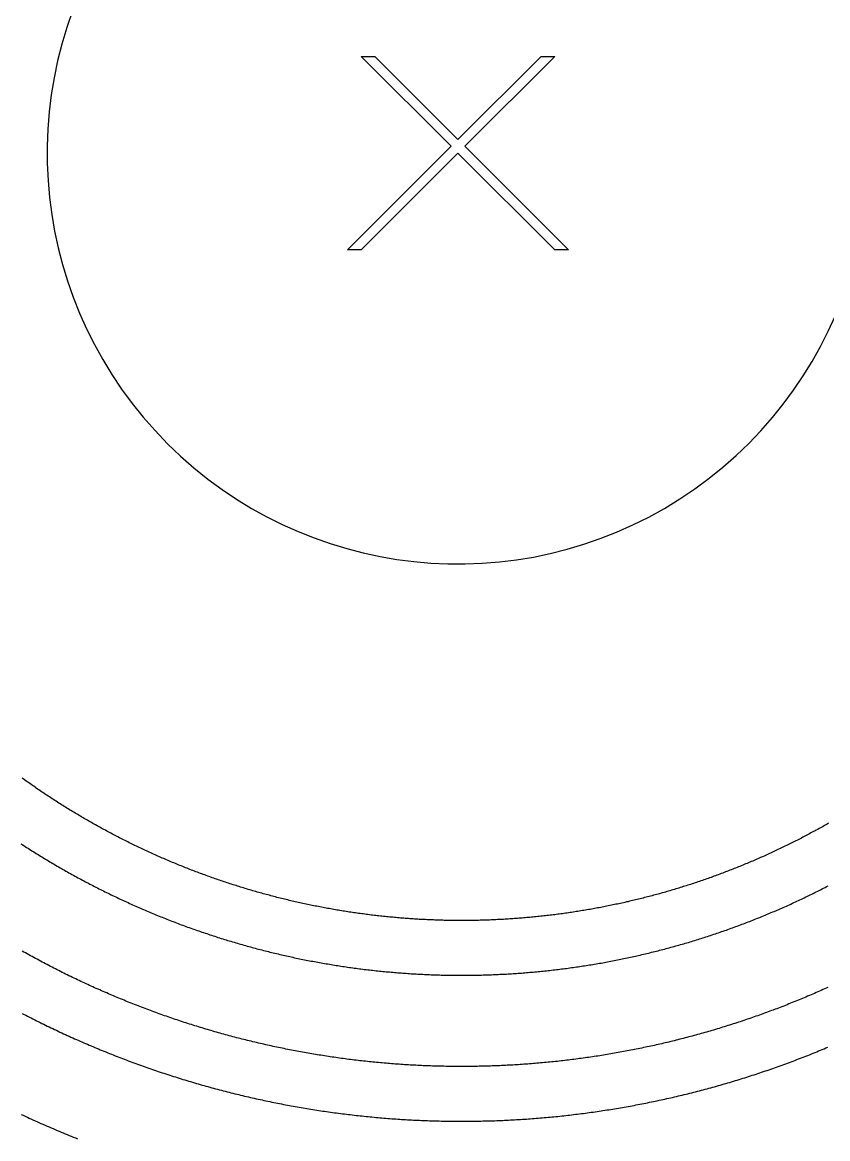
# Model space of a CAD drawing. Header units: inches. Extents: x -43479 to 56521, y -44741 to 59530.
# Drawn here: x 2734 to 4498, y 37058 to 39505 of the extents above; entities that cross this region are included whole.
import ezdxf

# ---------------------------------------------------------------- set-up
doc = ezdxf.new("R2010")
doc.units = ezdxf.units.IN
doc.header["$MEASUREMENT"] = 0

# ---------------------------------------------------------------- blocks, each defined once
blk = doc.blocks.new('kanishk_spiralEditV1')
for points in [[(1733.9, 3267.3), (1737.8, 3269.3), (1741.7, 3271.3), (1745.6, 3273.3), (1749.5, 3275.3), (1753.5, 3277.3), (1757.4, 3279.3), (1761.3, 3281.3), (1765.2, 3283.2), (1769.1, 3285.2), (1773.1, 3287.2), (1777, 3289.1), (1780.9, 3291), (1784.9, 3293), (1788.8, 3294.9), (1792.8, 3296.8), (1796.7, 3298.7), (1800.7, 3300.6), (1804.7, 3302.5), (1808.6, 3304.3), (1812.6, 3306.2), (1816.6, 3308.1), (1820.5, 3309.9), (1824.5, 3311.7), (1828.5, 3313.6), (1832.5, 3315.4), (1836.5, 3317.2), (1840.5, 3319), (1844.5, 3320.8), (1848.5, 3322.6), (1852.5, 3324.4), (1856.5, 3326.2), (1860.5, 3327.9), (1864.5, 3329.7), (1868.5, 3331.4), (1872.6, 3333.2), (1876.6, 3334.9), (1880.6, 3336.6), (1884.6, 3338.4), (1888.7, 3340.1), (1892.7, 3341.8), (1896.8, 3343.4), (1900.8, 3345.1), (1904.9, 3346.8), (1908.9, 3348.5), (1913, 3350.1), (1917, 3351.8), (1921.1, 3353.4), (1925.2, 3355), (1929.2, 3356.6), (1933.3, 3358.3), (1937.4, 3359.9), (1941.5, 3361.4), (1945.5, 3363), (1949.6, 3364.6), (1953.7, 3366.2), (1957.8, 3367.7), (1961.9, 3369.3), (1966, 3370.8), (1970.1, 3372.4), (1974.2, 3373.9), (1978.3, 3375.4), (1982.4, 3376.9), (1986.5, 3378.4), (1990.6, 3379.9), (1994.8, 3381.4), (1998.9, 3382.9), (2003, 3384.3), (2007.1, 3385.8), (2011.3, 3387.2), (2015.4, 3388.7), (2019.5, 3390.1), (2023.7, 3391.5), (2027.8, 3392.9), (2031.9, 3394.3), (2036.1, 3395.7), (2040.2, 3397.1), (2044.4, 3398.5), (2048.5, 3399.8), (2052.7, 3401.2), (2056.9, 3402.6), (2061, 3403.9), (2065.2, 3405.2), (2069.4, 3406.5), (2073.5, 3407.9), (2077.7, 3409.2), (2081.9, 3410.5), (2086, 3411.8), (2090.2, 3413), (2094.4, 3414.3), (2098.6, 3415.6), (2102.8, 3416.8), (2107, 3418.1), (2111.2, 3419.3), (2115.4, 3420.5), (2119.6, 3421.7), (2123.8, 3423), (2128, 3424.2), (2132.2, 3425.3), (2136.4, 3426.5), (2140.6, 3427.7), (2144.8, 3428.9), (2149, 3430), (2153.2, 3431.2), (2157.4, 3432.3), (2161.6, 3433.4), (2165.9, 3434.6), (2170.1, 3435.7), (2174.3, 3436.8), (2178.5, 3437.9), (2182.8, 3438.9), (2187, 3440), (2191.2, 3441.1), (2195.5, 3442.1), (2199.7, 3443.2), (2203.9, 3444.2), (2208.2, 3445.3), (2212.4, 3446.3), (2216.7, 3447.3), (2220.9, 3448.3), (2225.2, 3449.3), (2229.4, 3450.3), (2233.7, 3451.3), (2237.9, 3452.2), (2242.2, 3453.2), (2246.4, 3454.1), (2250.7, 3455.1), (2255, 3456), (2259.2, 3456.9), (2263.5, 3457.8), (2267.8, 3458.8), (2272, 3459.6), (2276.3, 3460.5), (2280.6, 3461.4), (2284.8, 3462.3), (2289.1, 3463.1), (2293.4, 3464), (2297.7, 3464.8), (2301.9, 3465.7), (2306.2, 3466.5), (2310.5, 3467.3), (2314.8, 3468.1), (2319.1, 3468.9), (2323.4, 3469.7), (2327.7, 3470.5), (2331.9, 3471.2), (2336.2, 3472), (2340.5, 3472.8), (2344.8, 3473.5), (2349.1, 3474.2), (2353.4, 3475), (2357.7, 3475.7), (2362, 3476.4), (2366.3, 3477.1), (2370.6, 3477.8), (2374.9, 3478.5), (2379.2, 3479.1), (2383.5, 3479.8), (2387.8, 3480.4), (2392.1, 3481.1), (2396.4, 3481.7), (2400.8, 3482.3), (2405.1, 3483), (2409.4, 3483.6), (2413.7, 3484.2), (2418, 3484.8), (2422.3, 3485.3), (2426.6, 3485.9), (2431, 3486.5), (2435.3, 3487), (2439.6, 3487.6), (2443.9, 3488.1), (2448.2, 3488.6), (2452.5, 3489.1), (2456.9, 3489.6), (2461.2, 3490.1), (2465.5, 3490.6), (2469.8, 3491.1), (2474.2, 3491.6), (2478.5, 3492), (2482.8, 3492.5), (2487.1, 3492.9), (2491.5, 3493.4), (2495.8, 3493.8), (2500.1, 3494.2), (2504.5, 3494.6), (2508.8, 3495), (2513.1, 3495.4), (2517.5, 3495.8), (2521.8, 3496.2), (2526.1, 3496.5), (2530.5, 3496.9), (2534.8, 3497.2), (2539.1, 3497.6), (2543.5, 3497.9), (2547.8, 3498.2), (2552.1, 3498.5), (2556.5, 3498.8), (2560.8, 3499.1), (2565.1, 3499.4), (2569.5, 3499.6), (2573.8, 3499.9), (2578.2, 3500.2), (2582.5, 3500.4), (2586.8, 3500.6), (2591.2, 3500.9), (2595.5, 3501.1), (2599.9, 3501.3), (2604.2, 3501.5), (2608.5, 3501.7), (2612.9, 3501.9), (2617.2, 3502), (2621.6, 3502.2), (2625.9, 3502.3), (2630.2, 3502.5), (2634.6, 3502.6), (2638.9, 3502.7), (2643.3, 3502.9), (2647.6, 3503), (2651.9, 3503.1), (2656.3, 3503.2), (2660.6, 3503.2), (2665, 3503.3), (2669.3, 3503.4), (2673.6, 3503.4), (2678, 3503.5), (2682.3, 3503.5), (2686.7, 3503.5), (2691, 3503.5), (2695.3, 3503.5), (2699.7, 3503.5), (2704, 3503.5), (2708.4, 3503.5), (2712.7, 3503.5), (2717, 3503.4), (2721.4, 3503.4), (2725.7, 3503.3), (2730, 3503.3), (2734.4, 3503.2), (2738.7, 3503.1), (2743.1, 3503), (2747.4, 3502.9), (2751.7, 3502.8), (2756.1, 3502.7), (2760.4, 3502.6), (2764.7, 3502.4), (2769.1, 3502.3), (2773.4, 3502.1), (2777.7, 3501.9), (2782.1, 3501.8), (2786.4, 3501.6), (2790.7, 3501.4), (2795, 3501.2), (2799.4, 3501), (2803.7, 3500.8), (2808, 3500.5), (2812.4, 3500.3), (2816.7, 3500), (2821, 3499.8), (2825.3, 3499.5), (2829.7, 3499.3), (2834, 3499), (2838.3, 3498.7), (2842.6, 3498.4), (2846.9, 3498.1), (2851.3, 3497.7), (2855.6, 3497.4), (2859.9, 3497.1), (2864.2, 3496.7), (2868.5, 3496.4), (2872.8, 3496), (2877.2, 3495.6), (2881.5, 3495.3), (2885.8, 3494.9), (2890.1, 3494.5), (2894.4, 3494.1), (2898.7, 3493.6), (2903, 3493.2), (2907.3, 3492.8), (2911.6, 3492.3), (2915.9, 3491.9), (2920.2, 3491.4), (2924.5, 3490.9), (2928.8, 3490.4), (2933.1, 3490), (2937.4, 3489.5), (2941.7, 3489), (2946, 3488.4), (2950.3, 3487.9), (2954.6, 3487.4), (2958.9, 3486.8), (2963.2, 3486.3), (2967.5, 3485.7), (2971.8, 3485.1), (2976.1, 3484.6), (2980.4, 3484), (2984.6, 3483.4), (2988.9, 3482.8), (2993.2, 3482.1), (2997.5, 3481.5), (3001.8, 3480.9), (3006, 3480.2), (3010.3, 3479.6), (3014.6, 3478.9), (3018.8, 3478.3), (3023.1, 3477.6), (3027.4, 3476.9), (3031.6, 3476.2), (3035.9, 3475.5), (3040.2, 3474.8), (3044.4, 3474.1), (3048.7, 3473.3), (3052.9, 3472.6), (3057.2, 3471.8), (3061.5, 3471.1), (3065.7, 3470.3), (3070, 3469.5), (3074.2, 3468.7), (3078.4, 3467.9), (3082.7, 3467.1), (3086.9, 3466.3), (3091.2, 3465.5), (3095.4, 3464.7), (3099.7, 3463.8), (3103.9, 3463), (3108.1, 3462.1), (3112.3, 3461.3), (3116.6, 3460.4), (3120.8, 3459.5), (3125, 3458.6), (3129.2, 3457.7), (3133.5, 3456.8), (3137.7, 3455.9), (3141.9, 3455), (3146.1, 3454), (3150.3, 3453.1), (3154.5, 3452.1), (3158.7, 3451.2), (3162.9, 3450.2), (3167.1, 3449.2), (3171.3, 3448.2), (3175.5, 3447.2), (3179.7, 3446.2), (3183.9, 3445.2), (3188.1, 3444.2), (3192.3, 3443.2), (3196.5, 3442.1), (3200.7, 3441.1), (3204.9, 3440), (3209, 3439), (3213.2, 3437.9), (3217.4, 3436.8), (3221.6, 3435.7), (3225.7, 3434.6), (3229.9, 3433.5), (3234.1, 3432.4), (3238.2, 3431.3), (3242.4, 3430.1), (3246.5, 3429), (3250.7, 3427.8), (3254.8, 3426.7), (3259, 3425.5), (3263.1, 3424.3), (3267.3, 3423.1), (3271.4, 3421.9), (3275.6, 3420.7), (3279.7, 3419.5), (3283.8, 3418.3), (3288, 3417.1), (3292.1, 3415.8), (3296.2, 3414.6), (3300.3, 3413.3), (3304.4, 3412), (3308.6, 3410.8), (3312.7, 3409.5), (3316.8, 3408.2), (3320.9, 3406.9), (3325, 3405.6), (3329.1, 3404.3), (3333.2, 3402.9), (3337.3, 3401.6), (3341.4, 3400.3), (3345.5, 3398.9), (3349.5, 3397.6), (3353.6, 3396.2), (3357.7, 3394.8), (3361.8, 3393.4), (3365.8, 3392), (3369.9, 3390.6), (3374, 3389.2), (3378, 3387.8), (3382.1, 3386.4), (3386.2, 3385), (3390.2, 3383.5), (3394.3, 3382.1), (3398.3, 3380.6), (3402.4, 3379.1), (3406.4, 3377.6), (3410.4, 3376.2), (3414.5, 3374.7), (3418.5, 3373.2), (3422.5, 3371.7), (3426.6, 3370.1), (3430.6, 3368.6), (3434.6, 3367.1), (3438.6, 3365.5), (3442.6, 3364), (3446.6, 3362.4), (3450.6, 3360.9), (3454.6, 3359.3), (3458.6, 3357.7), (3462.6, 3356.1), (3466.6, 3354.5), (3470.6, 3352.9), (3474.6, 3351.3), (3478.5, 3349.6), (3482.5, 3348), (3486.5, 3346.4), (3490.5, 3344.7), (3494.4, 3343), (3498.4, 3341.4)], [(1731, 2895.3), (1734.1, 2897.4), (1737.2, 2899.4), (1740.4, 2901.4), (1743.5, 2903.4), (1746.7, 2905.5), (1749.8, 2907.5), (1753, 2909.5), (1756.1, 2911.4), (1759.3, 2913.4), (1762.4, 2915.4), (1765.6, 2917.4), (1768.8, 2919.3), (1771.9, 2921.3), (1775.1, 2923.2), (1778.3, 2925.2), (1781.5, 2927.1), (1784.7, 2929.1), (1787.9, 2931), (1791.1, 2932.9), (1794.3, 2934.8), (1797.5, 2936.7), (1800.7, 2938.6), (1803.9, 2940.5), (1807.1, 2942.4), (1810.3, 2944.3), (1813.5, 2946.1), (1816.8, 2948), (1820, 2949.8), (1823.2, 2951.7), (1826.5, 2953.5), (1829.7, 2955.4), (1833, 2957.2), (1836.2, 2959), (1839.5, 2960.8), (1842.7, 2962.6), (1846, 2964.4), (1849.2, 2966.2), (1852.5, 2968), (1855.8, 2969.8), (1859.1, 2971.6), (1862.3, 2973.3), (1865.6, 2975.1), (1868.9, 2976.8), (1872.2, 2978.6), (1875.5, 2980.3), (1878.8, 2982), (1882.1, 2983.8), (1885.4, 2985.5), (1888.7, 2987.2), (1892, 2988.9), (1895.3, 2990.6), (1898.6, 2992.3), (1901.9, 2994), (1905.3, 2995.6), (1908.6, 2997.3), (1911.9, 2999), (1915.2, 3000.6), (1918.6, 3002.2), (1921.9, 3003.9), (1925.3, 3005.5), (1928.6, 3007.1), (1931.9, 3008.8), (1935.3, 3010.4), (1938.7, 3012), (1942, 3013.6), (1945.4, 3015.2), (1948.7, 3016.7), (1952.1, 3018.3), (1955.5, 3019.9), (1958.8, 3021.4), (1962.2, 3023), (1965.6, 3024.5), (1969, 3026.1), (1972.4, 3027.6), (1975.8, 3029.1), (1979.1, 3030.6), (1982.5, 3032.2), (1985.9, 3033.7), (1989.3, 3035.1), (1992.7, 3036.6), (1996.1, 3038.1), (1999.6, 3039.6), (2003, 3041.1), (2006.4, 3042.5), (2009.8, 3044), (2013.2, 3045.4), (2016.6, 3046.8), (2020.1, 3048.3), (2023.5, 3049.7), (2026.9, 3051.1), (2030.4, 3052.5), (2033.8, 3053.9), (2037.2, 3055.3), (2040.7, 3056.7), (2044.1, 3058.1), (2047.6, 3059.5), (2051, 3060.8), (2054.5, 3062.2), (2057.9, 3063.5), (2061.4, 3064.9), (2064.8, 3066.2), (2068.3, 3067.5), (2071.8, 3068.8), (2075.2, 3070.2), (2078.7, 3071.5), (2082.2, 3072.8), (2085.7, 3074.1), (2089.1, 3075.3), (2092.6, 3076.6), (2096.1, 3077.9), (2099.6, 3079.1), (2103.1, 3080.4), (2106.6, 3081.6), (2110.1, 3082.9), (2113.6, 3084.1), (2117.1, 3085.3), (2120.6, 3086.6), (2124.1, 3087.8), (2127.6, 3089), (2131.1, 3090.2), (2134.6, 3091.3), (2138.1, 3092.5), (2141.6, 3093.7), (2145.1, 3094.9), (2148.6, 3096), (2152.2, 3097.2), (2155.7, 3098.3), (2159.2, 3099.4), (2162.7, 3100.6), (2166.3, 3101.7), (2169.8, 3102.8), (2173.3, 3103.9), (2176.9, 3105), (2180.4, 3106.1), (2183.9, 3107.2), (2187.5, 3108.3), (2191, 3109.3), (2194.6, 3110.4), (2198.1, 3111.4), (2201.7, 3112.5), (2205.2, 3113.5), (2208.8, 3114.6), (2212.3, 3115.6), (2215.9, 3116.6), (2219.4, 3117.6), (2223, 3118.6), (2226.6, 3119.6), (2230.1, 3120.6), (2233.7, 3121.6), (2237.3, 3122.5), (2240.8, 3123.5), (2244.4, 3124.4), (2248, 3125.4), (2251.6, 3126.3), (2255.1, 3127.3), (2258.7, 3128.2), (2262.3, 3129.1), (2265.9, 3130), (2269.5, 3130.9), (2273.1, 3131.8), (2276.6, 3132.7), (2280.2, 3133.6), (2283.8, 3134.4), (2287.4, 3135.3), (2291, 3136.2), (2294.6, 3137), (2298.2, 3137.9), (2301.8, 3138.7), (2305.4, 3139.5), (2309, 3140.3), (2312.6, 3141.1), (2316.2, 3142), (2319.8, 3142.7), (2323.4, 3143.5), (2327, 3144.3), (2330.6, 3145.1), (2334.3, 3145.9), (2337.9, 3146.6), (2341.5, 3147.4), (2345.1, 3148.1), (2348.7, 3148.8), (2352.3, 3149.6), (2356, 3150.3), (2359.6, 3151), (2363.2, 3151.7), (2366.8, 3152.4), (2370.4, 3153.1), (2374.1, 3153.8), (2377.7, 3154.4), (2381.3, 3155.1), (2385, 3155.8), (2388.6, 3156.4), (2392.2, 3157.1), (2395.9, 3157.7), (2399.5, 3158.3), (2403.1, 3158.9), (2406.8, 3159.6), (2410.4, 3160.2), (2414, 3160.8), (2417.7, 3161.4), (2421.3, 3161.9), (2425, 3162.5), (2428.6, 3163.1), (2432.2, 3163.6), (2435.9, 3164.2), (2439.5, 3164.7), (2443.2, 3165.3), (2446.8, 3165.8), (2450.5, 3166.3), (2454.1, 3166.8), (2457.8, 3167.3), (2461.4, 3167.8), (2465.1, 3168.3), (2468.7, 3168.8), (2472.4, 3169.3), (2476, 3169.7), (2479.7, 3170.2), (2483.3, 3170.7), (2487, 3171.1), (2490.7, 3171.5), (2494.3, 3172), (2498, 3172.4), (2501.6, 3172.8), (2505.3, 3173.2), (2508.9, 3173.6), (2512.6, 3174), (2516.3, 3174.4), (2519.9, 3174.7), (2523.6, 3175.1), (2527.3, 3175.5), (2530.9, 3175.8), (2534.6, 3176.2), (2538.2, 3176.5), (2541.9, 3176.8), (2545.6, 3177.1), (2549.2, 3177.5), (2552.9, 3177.8), (2556.6, 3178.1), (2560.2, 3178.4), (2563.9, 3178.6), (2567.6, 3178.9), (2571.2, 3179.2), (2574.9, 3179.4), (2578.6, 3179.7), (2582.2, 3179.9), (2585.9, 3180.2), (2589.6, 3180.4), (2593.3, 3180.6), (2596.9, 3180.8), (2600.6, 3181), (2604.3, 3181.2), (2607.9, 3181.4), (2611.6, 3181.6), (2615.3, 3181.8), (2618.9, 3181.9), (2622.6, 3182.1), (2626.3, 3182.3), (2630, 3182.4), (2633.6, 3182.5), (2637.3, 3182.7), (2641, 3182.8), (2644.6, 3182.9), (2648.3, 3183), (2652, 3183.1), (2655.7, 3183.2), (2659.3, 3183.3), (2663, 3183.3), (2666.7, 3183.4), (2670.3, 3183.5), (2674, 3183.5), (2677.7, 3183.6), (2681.4, 3183.6), (2685, 3183.6), (2688.7, 3183.6), (2692.4, 3183.7), (2696, 3183.7), (2699.7, 3183.7), (2703.4, 3183.6), (2707, 3183.6), (2710.7, 3183.6), (2714.4, 3183.6), (2718.1, 3183.5), (2721.7, 3183.5), (2725.4, 3183.4), (2729.1, 3183.4), (2732.7, 3183.3), (2736.4, 3183.2), (2740.1, 3183.1), (2743.7, 3183), (2747.4, 3182.9), (2751.1, 3182.8), (2754.7, 3182.7), (2758.4, 3182.6), (2762, 3182.4), (2765.7, 3182.3), (2769.4, 3182.1), (2773, 3182), (2776.7, 3181.8), (2780.4, 3181.6), (2784, 3181.5), (2787.7, 3181.3), (2791.3, 3181.1), (2795, 3180.9), (2798.7, 3180.7), (2802.3, 3180.5), (2806, 3180.2), (2809.6, 3180), (2813.3, 3179.8), (2816.9, 3179.5), (2820.6, 3179.3), (2824.2, 3179), (2827.9, 3178.7), (2831.5, 3178.4), (2835.2, 3178.2), (2838.8, 3177.9), (2842.5, 3177.6), (2846.1, 3177.2), (2849.8, 3176.9), (2853.4, 3176.6), (2857.1, 3176.3), (2860.7, 3175.9), (2864.4, 3175.6), (2868, 3175.2), (2871.6, 3174.9), (2875.3, 3174.5), (2878.9, 3174.1), (2882.6, 3173.7), (2886.2, 3173.3), (2889.8, 3172.9), (2893.5, 3172.5), (2897.1, 3172.1), (2900.7, 3171.7), (2904.4, 3171.3), (2908, 3170.8), (2911.6, 3170.4), (2915.3, 3169.9), (2918.9, 3169.5), (2922.5, 3169), (2926.1, 3168.5), (2929.8, 3168), (2933.4, 3167.5), (2937, 3167), (2940.6, 3166.5), (2944.2, 3166), (2947.9, 3165.5), (2951.5, 3165), (2955.1, 3164.4), (2958.7, 3163.9), (2962.3, 3163.3), (2965.9, 3162.8), (2969.5, 3162.2), (2973.1, 3161.6), (2976.7, 3161), (2980.3, 3160.5), (2983.9, 3159.9), (2987.6, 3159.3), (2991.2, 3158.6), (2994.8, 3158), (2998.3, 3157.4), (3001.9, 3156.8), (3005.5, 3156.1), (3009.1, 3155.5), (3012.7, 3154.8), (3016.3, 3154.1), (3019.9, 3153.5), (3023.5, 3152.8), (3027.1, 3152.1), (3030.7, 3151.4), (3034.2, 3150.7), (3037.8, 3150), (3041.4, 3149.3), (3045, 3148.6), (3048.5, 3147.8), (3052.1, 3147.1), (3055.7, 3146.3), (3059.2, 3145.6), (3062.8, 3144.8), (3066.4, 3144.1), (3069.9, 3143.3), (3073.5, 3142.5), (3077.1, 3141.7), (3080.6, 3140.9), (3084.2, 3140.1), (3087.7, 3139.3), (3091.3, 3138.5), (3094.8, 3137.6), (3098.4, 3136.8), (3101.9, 3136), (3105.5, 3135.1), (3109, 3134.2), (3112.6, 3133.4), (3116.1, 3132.5), (3119.6, 3131.6), (3123.2, 3130.7), (3126.7, 3129.8), (3130.2, 3128.9), (3133.8, 3128), (3137.3, 3127.1), (3140.8, 3126.2), (3144.3, 3125.3), (3147.8, 3124.3), (3151.4, 3123.4), (3154.9, 3122.4), (3158.4, 3121.5), (3161.9, 3120.5), (3165.4, 3119.5), (3168.9, 3118.5), (3172.4, 3117.5), (3175.9, 3116.5), (3179.4, 3115.5), (3182.9, 3114.5), (3186.4, 3113.5), (3189.9, 3112.5), (3193.4, 3111.5), (3196.9, 3110.4), (3200.4, 3109.4), (3203.8, 3108.3), (3207.3, 3107.2), (3210.8, 3106.2), (3214.3, 3105.1), (3217.7, 3104), (3221.2, 3102.9), (3224.7, 3101.8), (3228.1, 3100.7), (3231.6, 3099.6), (3235.1, 3098.5), (3238.5, 3097.4), (3242, 3096.2), (3245.4, 3095.1), (3248.9, 3093.9), (3252.3, 3092.8), (3255.8, 3091.6), (3259.2, 3090.4), (3262.6, 3089.3), (3266.1, 3088.1), (3269.5, 3086.9), (3272.9, 3085.7), (3276.4, 3084.5), (3279.8, 3083.3), (3283.2, 3082.1), (3286.6, 3080.8), (3290.1, 3079.6), (3293.5, 3078.3), (3296.9, 3077.1), (3300.3, 3075.8), (3303.7, 3074.6), (3307.1, 3073.3), (3310.5, 3072), (3313.9, 3070.8), (3317.3, 3069.5), (3320.7, 3068.2), (3324.1, 3066.9), (3327.5, 3065.5), (3330.8, 3064.2), (3334.2, 3062.9), (3337.6, 3061.6), (3341, 3060.2), (3344.3, 3058.9), (3347.7, 3057.5), (3351.1, 3056.2), (3354.4, 3054.8), (3357.8, 3053.4), (3361.1, 3052), (3364.5, 3050.7), (3367.8, 3049.3), (3371.2, 3047.9), (3374.5, 3046.4), (3377.9, 3045), (3381.2, 3043.6), (3384.5, 3042.2), (3387.9, 3040.7), (3391.2, 3039.3), (3394.5, 3037.8), (3397.8, 3036.4), (3401.2, 3034.9), (3404.5, 3033.5), (3407.8, 3032), (3411.1, 3030.5), (3414.4, 3029), (3417.7, 3027.5), (3421, 3026), (3424.3, 3024.5), (3427.6, 3023), (3430.9, 3021.4), (3434.1, 3019.9), (3437.4, 3018.4), (3440.7, 3016.8), (3444, 3015.3), (3447.2, 3013.7), (3450.5, 3012.1), (3453.8, 3010.6), (3457, 3009), (3460.3, 3007.4), (3463.5, 3005.8), (3466.8, 3004.2), (3470, 3002.6), (3473.3, 3001), (3476.5, 2999.4), (3479.7, 2997.7), (3483, 2996.1), (3486.2, 2994.5), (3489.4, 2992.8), (3492.6, 2991.2), (3495.8, 2989.5), (3499.1, 2987.8)], [(3500, 2850.7), (3497, 2852.4), (3494.1, 2854), (3491.2, 2855.7), (3488.3, 2857.3), (3485.3, 2859), (3482.4, 2860.6), (3479.4, 2862.3), (3476.5, 2863.9), (3473.5, 2865.5), (3470.6, 2867.1), (3467.6, 2868.7), (3464.7, 2870.3), (3461.7, 2871.9), (3458.7, 2873.5), (3455.8, 2875.1), (3452.8, 2876.7), (3449.8, 2878.2), (3446.8, 2879.8), (3443.8, 2881.3), (3440.9, 2882.9), (3437.9, 2884.4), (3434.9, 2886), (3431.9, 2887.5), (3428.9, 2889), (3425.9, 2890.6), (3422.9, 2892.1), (3419.8, 2893.6), (3416.8, 2895.1), (3413.8, 2896.6), (3410.8, 2898.1), (3407.8, 2899.6), (3404.7, 2901), (3401.7, 2902.5), (3398.7, 2904), (3395.6, 2905.4), (3392.6, 2906.9), (3389.5, 2908.3), (3386.5, 2909.8), (3383.4, 2911.2), (3380.4, 2912.6), (3377.3, 2914.1), (3374.3, 2915.5), (3371.2, 2916.9), (3368.1, 2918.3), (3365, 2919.7), (3362, 2921.1), (3358.9, 2922.4), (3355.8, 2923.8), (3352.7, 2925.2), (3349.6, 2926.6), (3346.6, 2927.9), (3343.5, 2929.3), (3340.4, 2930.6), (3337.3, 2931.9), (3334.2, 2933.3), (3331.1, 2934.6), (3327.9, 2935.9), (3324.8, 2937.2), (3321.7, 2938.5), (3318.6, 2939.8), (3315.5, 2941.1), (3312.4, 2942.4), (3309.2, 2943.7), (3306.1, 2945), (3303, 2946.2), (3299.8, 2947.5), (3296.7, 2948.7), (3293.6, 2950), (3290.4, 2951.2), (3287.3, 2952.5), (3284.1, 2953.7), (3281, 2954.9), (3277.8, 2956.1), (3274.7, 2957.3), (3271.5, 2958.5), (3268.4, 2959.7), (3265.2, 2960.9), (3262, 2962.1), (3258.8, 2963.3), (3255.7, 2964.5), (3252.5, 2965.6), (3249.3, 2966.8), (3246.1, 2967.9), (3243, 2969.1), (3239.8, 2970.2), (3236.6, 2971.3), (3233.4, 2972.5), (3230.2, 2973.6), (3227, 2974.7), (3223.8, 2975.8), (3220.6, 2976.9), (3217.4, 2978), (3214.2, 2979.1), (3211, 2980.1), (3207.8, 2981.2), (3204.6, 2982.3), (3201.3, 2983.3), (3198.1, 2984.4), (3194.9, 2985.4), (3191.7, 2986.4), (3188.5, 2987.5), (3185.2, 2988.5), (3182, 2989.5), (3178.8, 2990.5), (3175.5, 2991.5), (3172.3, 2992.5), (3169.1, 2993.5), (3165.8, 2994.5), (3162.6, 2995.5), (3159.3, 2996.4), (3156.1, 2997.4), (3152.8, 2998.4), (3149.6, 2999.3), (3146.3, 3000.3), (3143.1, 3001.2), (3139.8, 3002.1), (3136.5, 3003), (3133.3, 3004), (3130, 3004.9), (3126.7, 3005.8), (3123.5, 3006.7), (3120.2, 3007.5), (3116.9, 3008.4), (3113.6, 3009.3), (3110.4, 3010.2), (3107.1, 3011), (3103.8, 3011.9), (3100.5, 3012.7), (3097.2, 3013.6), (3093.9, 3014.4), (3090.7, 3015.2), (3087.4, 3016.1), (3084.1, 3016.9), (3080.8, 3017.7), (3077.5, 3018.5), (3074.2, 3019.3), (3070.9, 3020), (3067.6, 3020.8), (3064.3, 3021.6), (3061, 3022.4), (3057.6, 3023.1), (3054.3, 3023.9), (3051, 3024.6), (3047.7, 3025.4), (3044.4, 3026.1), (3041.1, 3026.8), (3037.8, 3027.5), (3034.4, 3028.2), (3031.1, 3028.9), (3027.8, 3029.6), (3024.5, 3030.3), (3021.1, 3031), (3017.8, 3031.7), (3014.5, 3032.3), (3011.1, 3033), (3007.8, 3033.7), (3004.5, 3034.3), (3001.1, 3034.9), (2997.8, 3035.6), (2994.4, 3036.2), (2991.1, 3036.8), (2987.8, 3037.4), (2984.4, 3038), (2981.1, 3038.6), (2977.7, 3039.2), (2974.4, 3039.8), (2971, 3040.4), (2967.7, 3041), (2964.3, 3041.5), (2961, 3042.1), (2957.6, 3042.6), (2954.2, 3043.2), (2950.9, 3043.7), (2947.5, 3044.2), (2944.2, 3044.8), (2940.8, 3045.3), (2937.4, 3045.8), (2934.1, 3046.3), (2930.7, 3046.8), (2927.3, 3047.3), (2924, 3047.7), (2920.6, 3048.2), (2917.2, 3048.7), (2913.8, 3049.1), (2910.5, 3049.6), (2907.1, 3050), (2903.7, 3050.5), (2900.3, 3050.9), (2897, 3051.3), (2893.6, 3051.7), (2890.2, 3052.2), (2886.8, 3052.6), (2883.4, 3053), (2880, 3053.3), (2876.7, 3053.7), (2873.3, 3054.1), (2869.9, 3054.5), (2866.5, 3054.8), (2863.1, 3055.2), (2859.7, 3055.5), (2856.3, 3055.9), (2852.9, 3056.2), (2849.5, 3056.5), (2846.1, 3056.8), (2842.7, 3057.1), (2839.4, 3057.4), (2836, 3057.7), (2832.6, 3058), (2829.2, 3058.3), (2825.8, 3058.6), (2822.4, 3058.8), (2819, 3059.1), (2815.6, 3059.4), (2812.2, 3059.6), (2808.8, 3059.8), (2805.3, 3060.1), (2801.9, 3060.3), (2798.5, 3060.5), (2795.1, 3060.7), (2791.7, 3060.9), (2788.3, 3061.1), (2784.9, 3061.3), (2781.5, 3061.5), (2778.1, 3061.7), (2774.7, 3061.8), (2771.3, 3062), (2767.9, 3062.2), (2764.5, 3062.3), (2761, 3062.4), (2757.6, 3062.6), (2754.2, 3062.7), (2750.8, 3062.8), (2747.4, 3062.9), (2744, 3063), (2740.6, 3063.1), (2737.1, 3063.2), (2733.7, 3063.3), (2730.3, 3063.4), (2726.9, 3063.4), (2723.5, 3063.5), (2720.1, 3063.5), (2716.6, 3063.6), (2713.2, 3063.6), (2709.8, 3063.7), (2706.4, 3063.7), (2703, 3063.7), (2699.6, 3063.7), (2696.1, 3063.7), (2692.7, 3063.7), (2689.3, 3063.7), (2685.9, 3063.7), (2682.5, 3063.7), (2679, 3063.6), (2675.6, 3063.6), (2672.2, 3063.5), (2668.8, 3063.5), (2665.4, 3063.4), (2661.9, 3063.3), (2658.5, 3063.3), (2655.1, 3063.2), (2651.7, 3063.1), (2648.3, 3063), (2644.8, 3062.9), (2641.4, 3062.8), (2638, 3062.7), (2634.6, 3062.5), (2631.2, 3062.4), (2627.7, 3062.3), (2624.3, 3062.1), (2620.9, 3062), (2617.5, 3061.8), (2614.1, 3061.6), (2610.6, 3061.5), (2607.2, 3061.3), (2603.8, 3061.1), (2600.4, 3060.9), (2597, 3060.7), (2593.5, 3060.5), (2590.1, 3060.2), (2586.7, 3060), (2583.3, 3059.8), (2579.9, 3059.5), (2576.4, 3059.3), (2573, 3059), (2569.6, 3058.8), (2566.2, 3058.5), (2562.8, 3058.2), (2559.4, 3057.9), (2556, 3057.7), (2552.5, 3057.4), (2549.1, 3057), (2545.7, 3056.7), (2542.3, 3056.4), (2538.9, 3056.1), (2535.5, 3055.8), (2532.1, 3055.4), (2528.6, 3055.1), (2525.2, 3054.7), (2521.8, 3054.3), (2518.4, 3054), (2515, 3053.6), (2511.6, 3053.2), (2508.2, 3052.8), (2504.8, 3052.4), (2501.4, 3052), (2498, 3051.6), (2494.6, 3051.2), (2491.1, 3050.8), (2487.7, 3050.3), (2484.3, 3049.9), (2480.9, 3049.4), (2477.5, 3049), (2474.1, 3048.5), (2470.7, 3048), (2467.3, 3047.6), (2463.9, 3047.1), (2460.5, 3046.6), (2457.1, 3046.1), (2453.7, 3045.6), (2450.3, 3045.1), (2446.9, 3044.5), (2443.6, 3044), (2440.2, 3043.5), (2436.8, 3042.9), (2433.4, 3042.4), (2430, 3041.8), (2426.6, 3041.3), (2423.2, 3040.7), (2419.8, 3040.1), (2416.4, 3039.5), (2413, 3038.9), (2409.7, 3038.3), (2406.3, 3037.7), (2402.9, 3037.1), (2399.5, 3036.5), (2396.1, 3035.9), (2392.8, 3035.2), (2389.4, 3034.6), (2386, 3033.9), (2382.6, 3033.3), (2379.2, 3032.6), (2375.9, 3032), (2372.5, 3031.3), (2369.1, 3030.6), (2365.8, 3029.9), (2362.4, 3029.2), (2359, 3028.5), (2355.7, 3027.8), (2352.3, 3027.1), (2348.9, 3026.3), (2345.6, 3025.6), (2342.2, 3024.9), (2338.8, 3024.1), (2335.5, 3023.4), (2332.1, 3022.6), (2328.8, 3021.8), (2325.4, 3021), (2322.1, 3020.3), (2318.7, 3019.5), (2315.4, 3018.7), (2312, 3017.9), (2308.7, 3017), (2305.3, 3016.2), (2302, 3015.4), (2298.6, 3014.6), (2295.3, 3013.7), (2292, 3012.9), (2288.6, 3012), (2285.3, 3011.2), (2281.9, 3010.3), (2278.6, 3009.4), (2275.3, 3008.5), (2272, 3007.6), (2268.6, 3006.7), (2265.3, 3005.8), (2262, 3004.9), (2258.6, 3004), (2255.3, 3003.1), (2252, 3002.2), (2248.7, 3001.2), (2245.4, 3000.3), (2242.1, 2999.3), (2238.7, 2998.4), (2235.4, 2997.4), (2232.1, 2996.4), (2228.8, 2995.4), (2225.5, 2994.4), (2222.2, 2993.5), (2218.9, 2992.4), (2215.6, 2991.4), (2212.3, 2990.4), (2209, 2989.4), (2205.7, 2988.4), (2202.4, 2987.3), (2199.1, 2986.3), (2195.9, 2985.2), (2192.6, 2984.2), (2189.3, 2983.1), (2186, 2982), (2182.7, 2981), (2179.4, 2979.9), (2176.2, 2978.8), (2172.9, 2977.7), (2169.6, 2976.6), (2166.4, 2975.5), (2163.1, 2974.3), (2159.8, 2973.2), (2156.6, 2972.1), (2153.3, 2970.9), (2150, 2969.8), (2146.8, 2968.6), (2143.5, 2967.5), (2140.3, 2966.3), (2137, 2965.1), (2133.8, 2963.9), (2130.5, 2962.8), (2127.3, 2961.6), (2124.1, 2960.4), (2120.8, 2959.1), (2117.6, 2957.9), (2114.3, 2956.7), (2111.1, 2955.5), (2107.9, 2954.2), (2104.7, 2953), (2101.4, 2951.7), (2098.2, 2950.5), (2095, 2949.2), (2091.8, 2947.9), (2088.6, 2946.7), (2085.4, 2945.4), (2082.1, 2944.1), (2078.9, 2942.8), (2075.7, 2941.5), (2072.5, 2940.2), (2069.3, 2938.9), (2066.1, 2937.5), (2062.9, 2936.2), (2059.7, 2934.9), (2056.6, 2933.5), (2053.4, 2932.2), (2050.2, 2930.8), (2047, 2929.4), (2043.8, 2928.1), (2040.7, 2926.7), (2037.5, 2925.3), (2034.3, 2923.9), (2031.1, 2922.5), (2028, 2921.1), (2024.8, 2919.7), (2021.7, 2918.3), (2018.5, 2916.8), (2015.4, 2915.4), (2012.2, 2913.9), (2009.1, 2912.5), (2005.9, 2911), (2002.8, 2909.6), (1999.6, 2908.1), (1996.5, 2906.6), (1993.4, 2905.2), (1990.2, 2903.7), (1987.1, 2902.2), (1984, 2900.7), (1980.9, 2899.2), (1977.7, 2897.7), (1974.6, 2896.1), (1971.5, 2894.6), (1968.4, 2893.1), (1965.3, 2891.5), (1962.2, 2890), (1959.1, 2888.4), (1956, 2886.9), (1952.9, 2885.3), (1949.8, 2883.7), (1946.7, 2882.2), (1943.6, 2880.6), (1940.5, 2879), (1937.5, 2877.4), (1934.4, 2875.8), (1931.3, 2874.2), (1928.2, 2872.5), (1925.2, 2870.9), (1922.1, 2869.3), (1919.1, 2867.6), (1916, 2866), (1912.9, 2864.3), (1909.9, 2862.7), (1906.8, 2861), (1903.8, 2859.3), (1900.8, 2857.7), (1897.7, 2856), (1894.7, 2854.3), (1891.7, 2852.6), (1888.6, 2850.9), (1885.6, 2849.2), (1882.6, 2847.5), (1879.6, 2845.7), (1876.6, 2844), (1873.6, 2842.3), (1870.5, 2840.5), (1867.5, 2838.8), (1864.5, 2837), (1861.6, 2835.3), (1858.6, 2833.5), (1855.6, 2831.7), (1852.6, 2829.9), (1849.6, 2828.1), (1846.6, 2826.4), (1843.7, 2824.6), (1840.7, 2822.7), (1837.7, 2820.9), (1834.7, 2819.1), (1831.8, 2817.3), (1828.8, 2815.5), (1825.9, 2813.6), (1822.9, 2811.8), (1820, 2809.9), (1817, 2808.1), (1814.1, 2806.2), (1811.2, 2804.3), (1808.2, 2802.5), (1805.3, 2800.6), (1802.4, 2798.7), (1799.5, 2796.8), (1796.6, 2794.9), (1793.6, 2793), (1790.7, 2791.1), (1787.8, 2789.2), (1784.9, 2787.2), (1782, 2785.3), (1779.1, 2783.4), (1776.3, 2781.4), (1773.4, 2779.5), (1770.5, 2777.5), (1767.6, 2775.5), (1764.7, 2773.6), (1761.9, 2771.6), (1759, 2769.6), (1756.1, 2767.6), (1753.3, 2765.6), (1750.4, 2763.6), (1747.6, 2761.6), (1744.7, 2759.6), (1741.9, 2757.6), (1739.1, 2755.6), (1736.2, 2753.5), (1733.4, 2751.5)], [(3498.9, 3210.2), (3495.2, 3211.9), (3491.5, 3213.5), (3487.8, 3215.2), (3484.1, 3216.8), (3480.4, 3218.5), (3476.7, 3220.1), (3473, 3221.7), (3469.3, 3223.3), (3465.6, 3224.9), (3461.9, 3226.5), (3458.2, 3228.1), (3454.4, 3229.7), (3450.7, 3231.3), (3447, 3232.9), (3443.3, 3234.4), (3439.5, 3236), (3435.8, 3237.5), (3432, 3239.1), (3428.3, 3240.6), (3424.5, 3242.1), (3420.8, 3243.6), (3417, 3245.1), (3413.3, 3246.6), (3409.5, 3248.1), (3405.7, 3249.6), (3402, 3251.1), (3398.2, 3252.5), (3394.4, 3254), (3390.6, 3255.5), (3386.9, 3256.9), (3383.1, 3258.3), (3379.3, 3259.8), (3375.5, 3261.2), (3371.7, 3262.6), (3367.9, 3264), (3364.1, 3265.4), (3360.3, 3266.8), (3356.5, 3268.2), (3352.7, 3269.5), (3348.8, 3270.9), (3345, 3272.3), (3341.2, 3273.6), (3337.4, 3274.9), (3333.6, 3276.3), (3329.7, 3277.6), (3325.9, 3278.9), (3322.1, 3280.2), (3318.2, 3281.5), (3314.4, 3282.8), (3310.5, 3284.1), (3306.7, 3285.4), (3302.8, 3286.7), (3299, 3287.9), (3295.1, 3289.2), (3291.3, 3290.4), (3287.4, 3291.7), (3283.5, 3292.9), (3279.7, 3294.1), (3275.8, 3295.3), (3271.9, 3296.5), (3268.1, 3297.7), (3264.2, 3298.9), (3260.3, 3300.1), (3256.4, 3301.3), (3252.5, 3302.4), (3248.6, 3303.6), (3244.7, 3304.7), (3240.8, 3305.9), (3237, 3307), (3233.1, 3308.1), (3229.1, 3309.3), (3225.2, 3310.4), (3221.3, 3311.5), (3217.4, 3312.6), (3213.5, 3313.6), (3209.6, 3314.7), (3205.7, 3315.8), (3201.8, 3316.8), (3197.8, 3317.9), (3193.9, 3318.9), (3190, 3320), (3186.1, 3321), (3182.1, 3322), (3178.2, 3323), (3174.3, 3324), (3170.3, 3325), (3166.4, 3326), (3162.4, 3327), (3158.5, 3328), (3154.5, 3328.9), (3150.6, 3329.9), (3146.6, 3330.8), (3142.7, 3331.8), (3138.7, 3332.7), (3134.8, 3333.6), (3130.8, 3334.5), (3126.9, 3335.4), (3122.9, 3336.3), (3118.9, 3337.2), (3115, 3338.1), (3111, 3338.9), (3107, 3339.8), (3103, 3340.7), (3099.1, 3341.5), (3095.1, 3342.3), (3091.1, 3343.2), (3087.1, 3344), (3083.1, 3344.8), (3079.1, 3345.6), (3075.2, 3346.4), (3071.2, 3347.2), (3067.2, 3348), (3063.2, 3348.7), (3059.2, 3349.5), (3055.2, 3350.3), (3051.2, 3351), (3047.2, 3351.7), (3043.2, 3352.5), (3039.2, 3353.2), (3035.2, 3353.9), (3031.2, 3354.6), (3027.1, 3355.3), (3023.1, 3356), (3019.1, 3356.7), (3015.1, 3357.3), (3011.1, 3358), (3007.1, 3358.7), (3003.1, 3359.3), (2999, 3359.9), (2995, 3360.6), (2991, 3361.2), (2987, 3361.8), (2982.9, 3362.4), (2978.9, 3363), (2974.9, 3363.6), (2970.8, 3364.2), (2966.8, 3364.7), (2962.8, 3365.3), (2958.7, 3365.8), (2954.7, 3366.4), (2950.7, 3366.9), (2946.6, 3367.5), (2942.6, 3368), (2938.5, 3368.5), (2934.5, 3369), (2930.4, 3369.5), (2926.4, 3370), (2922.4, 3370.4), (2918.3, 3370.9), (2914.3, 3371.4), (2910.2, 3371.8), (2906.2, 3372.3), (2902.1, 3372.7), (2898, 3373.1), (2894, 3373.5), (2889.9, 3374), (2885.9, 3374.4), (2881.8, 3374.7), (2877.8, 3375.1), (2873.7, 3375.5), (2869.6, 3375.9), (2865.6, 3376.2), (2861.5, 3376.6), (2857.4, 3376.9), (2853.4, 3377.3), (2849.3, 3377.6), (2845.2, 3377.9), (2841.2, 3378.2), (2837.1, 3378.5), (2833, 3378.8), (2829, 3379.1), (2824.9, 3379.3), (2820.8, 3379.6), (2816.7, 3379.9), (2812.7, 3380.1), (2808.6, 3380.4), (2804.5, 3380.6), (2800.4, 3380.8), (2796.4, 3381), (2792.3, 3381.2), (2788.2, 3381.4), (2784.1, 3381.6), (2780, 3381.8), (2776, 3382), (2771.9, 3382.1), (2767.8, 3382.3), (2763.7, 3382.4), (2759.6, 3382.6), (2755.6, 3382.7), (2751.5, 3382.8), (2747.4, 3382.9), (2743.3, 3383), (2739.2, 3383.1), (2735.1, 3383.2), (2731, 3383.3), (2727, 3383.3), (2722.9, 3383.4), (2718.8, 3383.5), (2714.7, 3383.5), (2710.6, 3383.5), (2706.5, 3383.6), (2702.4, 3383.6), (2698.4, 3383.6), (2694.3, 3383.6), (2690.2, 3383.6), (2686.1, 3383.6), (2682, 3383.5), (2677.9, 3383.5), (2673.8, 3383.4), (2669.7, 3383.4), (2665.6, 3383.3), (2661.6, 3383.3), (2657.5, 3383.2), (2653.4, 3383.1), (2649.3, 3383), (2645.2, 3382.9), (2641.1, 3382.8), (2637, 3382.7), (2632.9, 3382.5), (2628.8, 3382.4), (2624.7, 3382.3), (2620.7, 3382.1), (2616.6, 3381.9), (2612.5, 3381.8), (2608.4, 3381.6), (2604.3, 3381.4), (2600.2, 3381.2), (2596.1, 3381), (2592, 3380.8), (2587.9, 3380.6), (2583.9, 3380.3), (2579.8, 3380.1), (2575.7, 3379.8), (2571.6, 3379.6), (2567.5, 3379.3), (2563.4, 3379), (2559.3, 3378.8), (2555.3, 3378.5), (2551.2, 3378.2), (2547.1, 3377.9), (2543, 3377.5), (2538.9, 3377.2), (2534.8, 3376.9), (2530.8, 3376.5), (2526.7, 3376.2), (2522.6, 3375.8), (2518.5, 3375.5), (2514.4, 3375.1), (2510.3, 3374.7), (2506.3, 3374.3), (2502.2, 3373.9), (2498.1, 3373.5), (2494, 3373.1), (2490, 3372.6), (2485.9, 3372.2), (2481.8, 3371.7), (2477.7, 3371.3), (2473.7, 3370.8), (2469.6, 3370.4), (2465.5, 3369.9), (2461.4, 3369.4), (2457.4, 3368.9), (2453.3, 3368.4), (2449.2, 3367.9), (2445.2, 3367.3), (2441.1, 3366.8), (2437, 3366.3), (2433, 3365.7), (2428.9, 3365.2), (2424.8, 3364.6), (2420.8, 3364), (2416.7, 3363.4), (2412.6, 3362.8), (2408.6, 3362.2), (2404.5, 3361.6), (2400.5, 3361), (2396.4, 3360.4), (2392.4, 3359.8), (2388.3, 3359.1), (2384.2, 3358.5), (2380.2, 3357.8), (2376.1, 3357.1), (2372.1, 3356.5), (2368, 3355.8), (2364, 3355.1), (2360, 3354.4), (2355.9, 3353.7), (2351.9, 3352.9), (2347.8, 3352.2), (2343.8, 3351.5), (2339.7, 3350.7), (2335.7, 3350), (2331.7, 3349.2), (2327.6, 3348.5), (2323.6, 3347.7), (2319.6, 3346.9), (2315.5, 3346.1), (2311.5, 3345.3), (2307.5, 3344.5), (2303.5, 3343.6), (2299.4, 3342.8), (2295.4, 3342), (2291.4, 3341.1), (2287.4, 3340.3), (2283.3, 3339.4), (2279.3, 3338.5), (2275.3, 3337.7), (2271.3, 3336.8), (2267.3, 3335.9), (2263.3, 3335), (2259.3, 3334.1), (2255.3, 3333.1), (2251.2, 3332.2), (2247.2, 3331.3), (2243.2, 3330.3), (2239.2, 3329.3), (2235.2, 3328.4), (2231.2, 3327.4), (2227.3, 3326.4), (2223.3, 3325.4), (2219.3, 3324.4), (2215.3, 3323.4), (2211.3, 3322.4), (2207.3, 3321.4), (2203.3, 3320.4), (2199.3, 3319.3), (2195.4, 3318.3), (2191.4, 3317.2), (2187.4, 3316.1), (2183.4, 3315.1), (2179.5, 3314), (2175.5, 3312.9), (2171.5, 3311.8), (2167.6, 3310.7), (2163.6, 3309.6), (2159.6, 3308.4), (2155.7, 3307.3), (2151.7, 3306.2), (2147.8, 3305), (2143.8, 3303.9), (2139.9, 3302.7), (2135.9, 3301.5), (2132, 3300.3), (2128, 3299.1), (2124.1, 3297.9), (2120.1, 3296.7), (2116.2, 3295.5), (2112.3, 3294.3), (2108.3, 3293.1), (2104.4, 3291.8), (2100.5, 3290.6), (2096.6, 3289.3), (2092.6, 3288), (2088.7, 3286.8), (2084.8, 3285.5), (2080.9, 3284.2), (2077, 3282.9), (2073.1, 3281.6), (2069.2, 3280.3), (2065.3, 3278.9), (2061.4, 3277.6), (2057.5, 3276.3), (2053.6, 3274.9), (2049.7, 3273.6), (2045.8, 3272.2), (2041.9, 3270.8), (2038, 3269.4), (2034.1, 3268.1), (2030.2, 3266.7), (2026.4, 3265.2), (2022.5, 3263.8), (2018.6, 3262.4), (2014.7, 3261), (2010.9, 3259.5), (2007, 3258.1), (2003.1, 3256.6), (1999.3, 3255.2), (1995.4, 3253.7), (1991.6, 3252.2), (1987.7, 3250.7), (1983.9, 3249.2), (1980, 3247.7), (1976.2, 3246.2), (1972.4, 3244.7), (1968.5, 3243.2), (1964.7, 3241.6), (1960.9, 3240.1), (1957, 3238.5), (1953.2, 3237), (1949.4, 3235.4), (1945.6, 3233.8), (1941.8, 3232.2), (1938, 3230.6), (1934.1, 3229), (1930.3, 3227.4), (1926.5, 3225.8), (1922.7, 3224.2), (1918.9, 3222.5), (1915.2, 3220.9), (1911.4, 3219.3), (1907.6, 3217.6), (1903.8, 3215.9), (1900, 3214.3), (1896.2, 3212.6), (1892.5, 3210.9), (1888.7, 3209.2), (1884.9, 3207.5), (1881.2, 3205.8), (1877.4, 3204), (1873.7, 3202.3), (1869.9, 3200.6), (1866.2, 3198.8), (1862.4, 3197.1), (1858.7, 3195.3), (1854.9, 3193.5), (1851.2, 3191.8), (1847.5, 3190), (1843.8, 3188.2), (1840, 3186.4), (1836.3, 3184.6), (1832.6, 3182.8), (1828.9, 3180.9), (1825.2, 3179.1), (1821.5, 3177.3), (1817.8, 3175.4), (1814.1, 3173.5), (1810.4, 3171.7), (1806.7, 3169.8), (1803, 3167.9), (1799.3, 3166), (1795.6, 3164.1), (1792, 3162.2), (1788.3, 3160.3), (1784.6, 3158.4), (1781, 3156.5), (1777.3, 3154.6), (1773.6, 3152.6), (1770, 3150.7), (1766.3, 3148.7), (1762.7, 3146.7), (1759.1, 3144.8), (1755.4, 3142.8), (1751.8, 3140.8), (1748.2, 3138.8), (1744.5, 3136.8), (1740.9, 3134.8), (1737.3, 3132.8), (1733.7, 3130.7)], [(1855.4, 3542.5), (1851, 3540.7), (1846.5, 3538.9), (1842.1, 3537.1), (1837.6, 3535.3), (1833.2, 3533.5), (1828.7, 3531.7), (1824.3, 3529.8), (1819.9, 3528), (1815.4, 3526.1), (1811, 3524.3), (1806.6, 3522.4), (1802.2, 3520.5), (1797.7, 3518.7), (1793.3, 3516.8), (1788.9, 3514.9), (1784.5, 3512.9), (1780.1, 3511), (1775.7, 3509.1), (1771.3, 3507.1), (1766.9, 3505.2), (1762.6, 3503.2), (1758.2, 3501.3), (1753.8, 3499.3), (1749.4, 3497.3), (1745.1, 3495.3), (1740.7, 3493.3), (1736.3, 3491.3), (1732, 3489.2)]]:
    blk.add_lwpolyline(points)
blk.add_lwpolyline([(3001.3, 538.6, -4.575093), (3532.3, 1069.6, 0.223256)], format="xyb")
blk.add_lwpolyline([(2900.6, 1594.3), (2688.5, 1382.2), (2476.3, 1594.3), (2446.3, 1594.3), (2658.5, 1382.2), (2673.5, 1367.2), (2476.3, 1170.1), (2506.3, 1170.1), (2688.5, 1352.2), (2870.6, 1170.1), (2900.6, 1170.1), (2703.5, 1367.2), (2718.5, 1382.2), (2930.6, 1594.3)], close=True)

msp = doc.modelspace()

# ---------------------------------------------------------------- linework, layer by layer
msp.add_circle((6520.5, 9529.6), 50000)

# ---------------------------------------------------------------- block references
at = {"xscale": -1, "rotation": 180}
msp.add_blockref('kanishk_spiralEditV1', (1000, 40600), dxfattribs=at)

doc.saveas('drawing.dxf')
